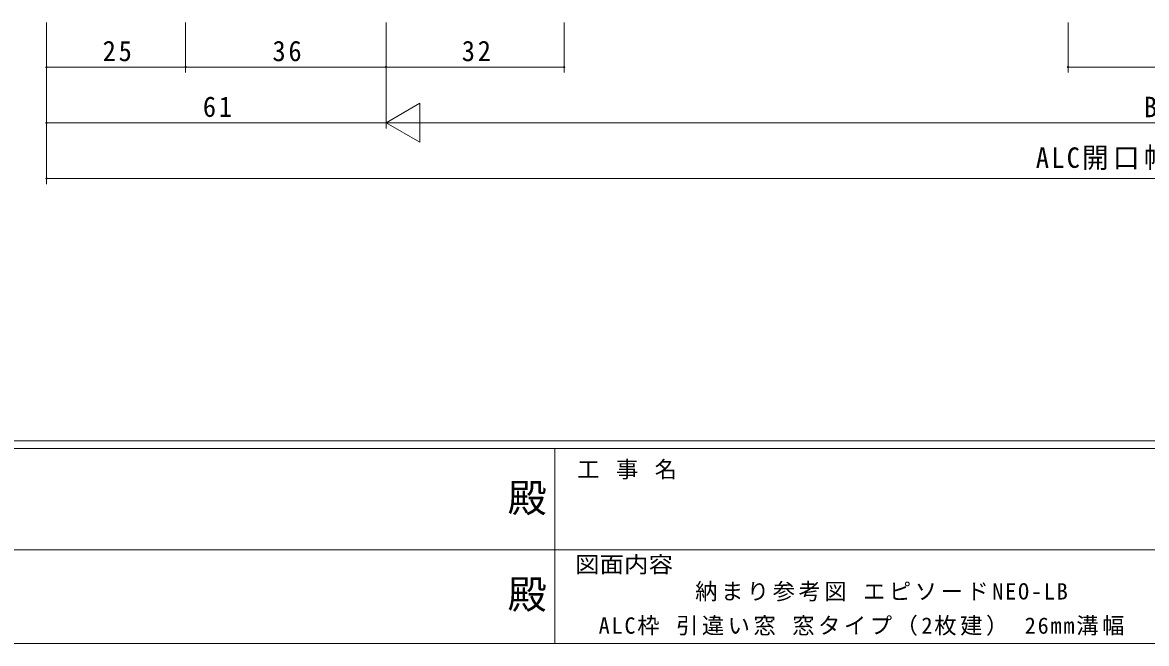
# Model space of a CAD drawing. Units: millimetres on the paper. Extents: x -420 to 373, y -297 to 267.
# Drawn here: x -128.3 to 73.6, y -297 to -185.5 of the extents above; entities that cross this region are included whole.
import ezdxf
from ezdxf.enums import TextEntityAlignment as Align

# ---------------------------------------------------------------- set-up
doc = ezdxf.new("R2010")
doc.units = ezdxf.units.MM
doc.layers.add('0-1_YKK_ZWAK', color=7, linetype='Continuous', lineweight=9)
doc.layers.add('0-5_YKK_D', color=6, linetype='Continuous', lineweight=9)
doc.layers.add('0-2_USER1', color=3, linetype='Continuous')
doc.styles.add('ＭＳ ゴシック', font='')
doc.styles.get('ＭＳ ゴシック').set_extended_font_data('MS Gothic')

msp = doc.modelspace()

# ---------------------------------------------------------------- linework, layer by layer
at = {"layer": '0-1_YKK_ZWAK'}
for p, q in [((352.3, -260.6), (-417.7, -260.6)), ((314.5, -262), (-417.7, -262)), ((-32.7, -262), (-32.7, -297)), ((-160.1, -280.199), (-31.3, -280.199)), ((-31.3, -280.199), (97.5, -280.199)), ((-417.7, -297), (314.5, -297))]:
    msp.add_line(p, q, dxfattribs=at)
at = {"layer": '0-5_YKK_D'}
for p, q in [((-124.031, -185.52), (-124.031, -214.52)), ((-124.031, -185.52), (-124.031, -204.52)), ((-124.031, -185.52), (-124.031, -194.52)), ((-99.031, -185.52), (-99.031, -194.52)), ((-99.031, -185.52), (-99.031, -194.52)), ((-63.031, -185.52), (-63.031, -194.52)), ((-63.031, -185.52), (-63.031, -194.52)), ((-63.031, -185.52), (-63.031, -204.52)), ((-63.031, -185.52), (-63.031, -204.52)), ((-31.031, -185.52), (-31.031, -194.52)), ((59.469, -185.52), (59.469, -194.52)), ((-99.031, -193.52), (-124.031, -193.52)), ((-99.031, -193.52), (-63.031, -193.52)), ((-31.031, -193.52), (-63.031, -193.52)), ((59.469, -193.52), (94.469, -193.52)), ((-63.031, -203.52), (-56.969, -200.02)), ((-56.969, -207.02), (-56.969, -200.02)), ((-124.031, -203.52), (-63.031, -203.52)), ((-63.031, -203.52), (-56.969, -207.02)), ((-63.031, -203.52), (-50.907, -203.52)), ((-56.031, -203.52), (209.969, -203.52)), ((-124.031, -213.52), (277.969, -213.52))]:
    msp.add_line(p, q, dxfattribs=at)
for centre, start, end in [((-124.031, -193.52), 0, 180), ((-124.031, -193.52), 180, 0), ((-99.031, -193.52), 0, 180), ((-99.031, -193.52), 0, 180), ((-99.031, -193.52), 180, 0), ((-99.031, -193.52), 180, 0), ((-63.031, -193.52), 0, 180), ((-63.031, -193.52), 0, 180), ((-63.031, -193.52), 180, 0), ((-63.031, -193.52), 180, 0), ((-31.031, -193.52), 0, 180), ((-31.031, -193.52), 180, 0), ((59.469, -193.52), 0, 180), ((59.469, -193.52), 180, 0), ((-124.031, -203.52), 0, 180), ((-124.031, -203.52), 180, 0), ((-124.031, -213.52), 0, 180), ((-124.031, -213.52), 180, 0)]:
    msp.add_arc(centre, 0.106, start, end, dxfattribs=at)

# ---------------------------------------------------------------- texts
at = {"layer": '0-1_YKK_ZWAK', "color": 2, "style": 'ＭＳ ゴシック'}
for p in [(-41.182, -274.956), (-41.182, -292.278)]:
    msp.add_text('殿', height=5.132, dxfattribs=at).set_placement(p, align=Align.BOTTOM_LEFT)
at = {"layer": '0-1_YKK_ZWAK', "style": 'ＭＳ ゴシック', "width": 1.1}
msp.add_text('図面内容', height=2.933, dxfattribs=at).set_placement((-29.083, -285.148), align=Align.BOTTOM_LEFT)
at = {"layer": '0-1_YKK_ZWAK', "insert": (-28.688, -267.533), "char_height": 2.933, "attachment_point": 7, "style": 'ＭＳ ゴシック'}
msp.add_mtext('\\T1.16;工\\~事\\~名', dxfattribs=at)
at = {"layer": '0-2_USER1', "color": 7, "char_height": 2.933, "attachment_point": 7, "style": 'ＭＳ ゴシック'}
for s, insert in [('\\T1.16;納まり参考図\\~エピソードNEO-LB', (-7.503, -289.449)), ('\\T1.16;ALC枠\\~引違い窓\\~窓タイプ（2枚建）\\~26mm溝幅', (-24.843, -295.625))]:
    msp.add_mtext(s, dxfattribs=dict(at, insert=insert))
at = {"layer": '0-5_YKK_D', "color": 3, "char_height": 3.666, "attachment_point": 7, "style": 'ＭＳ ゴシック'}
for s, insert in [('\\T1.21;\\W0.95;25', (-113.931, -192.52)), ('\\T1.21;\\W0.95;36', (-83.431, -192.52)), ('\\T1.21;\\W0.95;32', (-49.431, -192.52)), ('\\T1.21;\\W0.95;61', (-95.931, -202.52)), ('\\T1.21;\\W0.95;BW', (73.107, -202.52)), ('\\T1.17;\\W0.95;ALC開口幅=BW+122', (53.685, -212.018))]:
    msp.add_mtext(s, dxfattribs=dict(at, insert=insert))

doc.saveas('drawing.dxf')
